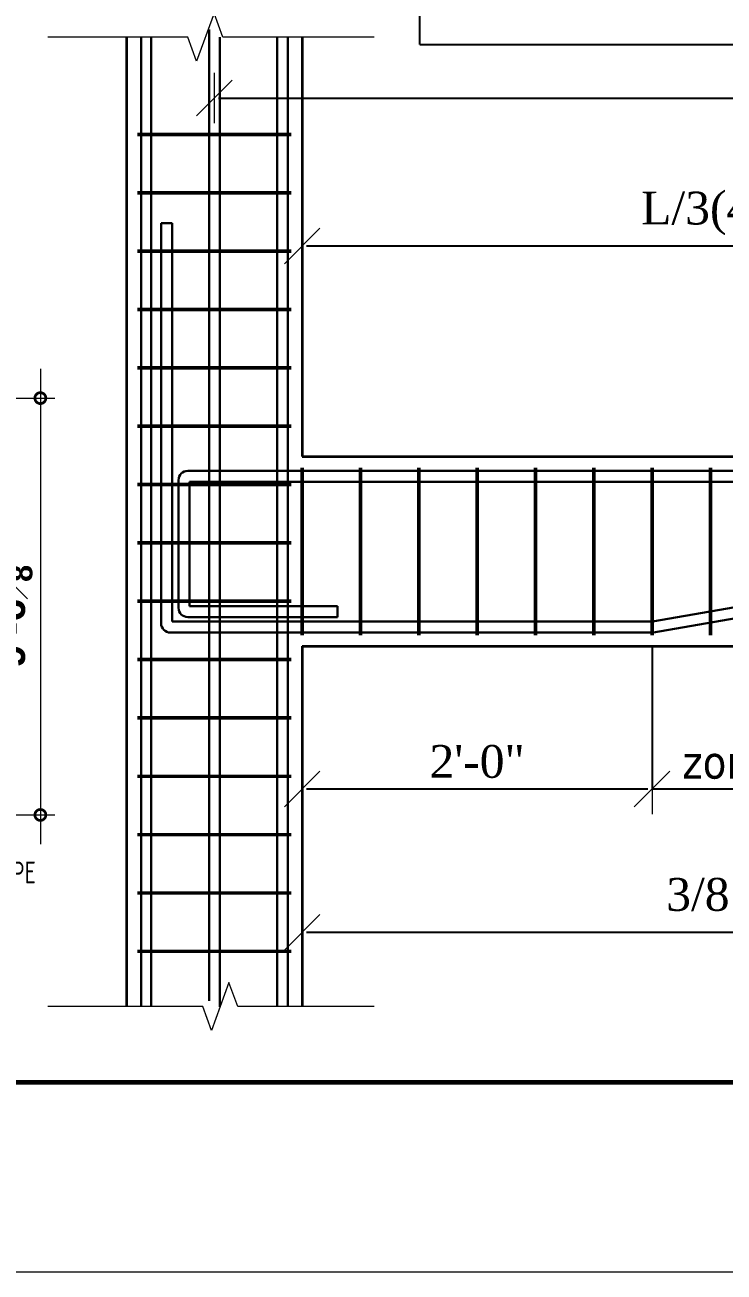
# Model space of a CAD drawing. Header units: inches. Extents: x -12073856 to 12321241, y -1226296 to 1319224.
# Drawn here: x 129559.5 to 129751.3, y 48104.3 to 48446.4 of the extents above; entities that cross this region are included whole.
import ezdxf

# ---------------------------------------------------------------- set-up
doc = ezdxf.new("R2010")
doc.units = ezdxf.units.IN
doc.header["$MEASUREMENT"] = 0
doc.header["$PDMODE"] = 35
for name, color, linetype, lineweight in [('BORDER', 7, 'Continuous', 60), ('DIM', 6, 'Continuous', 9), ('DIM_LINE', 173, 'Continuous', 20), ('Hatch', 9, 'Continuous', 9), ('STIRRUPS', 14, 'Continuous', 18), ('tile', 21, 'Continuous', 9), ('TRENCH', 1, 'Continuous', 35), ('WALL', 1, 'Continuous', 30), ('Window', 3, 'Continuous', 0), ('Windows', 151, 'Continuous', 15)]:
    doc.layers.add(name, color=color, linetype=linetype, lineweight=lineweight)
doc.styles.add('ordinary', font='times.ttf')
doc.styles.add('STYLE1', font='arialbd.ttf')
doc.styles.add('TAHOMA', font='tahoma.ttf', dxfattribs={"height": 9})
doc.styles.add('times new roman', font='times.ttf', dxfattribs={"height": 7})
doc.dimstyles.new('ARROW', dxfattribs={"dimscale": 96, "dimtxt": 9, "dimasz": 0.125, "dimexe": 0.078125, "dimexo": 0.09375, "dimgap": 0.03125, "dimtad": 1, "dimdec": 0, "dimzin": 3, "dimdsep": 46, "dimlunit": 4, "dimtxsty": 'TAHOMA', "dimcen": 0.09375, "dimclrd": 256, "dimclre": 256, "dimclrt": 256, "dimadec": 0, "dimazin": 0, "dimtfac": 1, "dimtdec": 0, "dimtmove": 0, "dimatfit": 3, "dimfxl": 1, "dimfrac": 2, "dimtolj": 1, "dimtzin": 0, "dimarcsym": 0})
doc.dimstyles.new("gan2'", dxfattribs={"dimscale": 96, "dimtxt": 0.09375, "dimasz": 0.012, "dimexe": 0.09375, "dimexo": 0.15625, "dimgap": 0.03, "dimtad": 1, "dimdec": 1, "dimlfac": 0.25, "dimzin": 3, "dimdsep": 46, "dimlunit": 4, "dimtxsty": 'times new roman', "dimblk": 'gg', "dimcen": 0.09375, "dimdle": 0.09375, "dimse1": 1, "dimse2": 1, "dimclre": 34, "dimadec": 0, "dimazin": 0, "dimtfac": 1, "dimtdec": 1, "dimtix": 1, "dimtmove": 0, "dimatfit": 3, "dimfxl": 1, "dimfrac": 2, "dimtolj": 1, "dimtzin": 1, "dimarcsym": 0})
doc.dimstyles.new('Ronika', dxfattribs={"dimtxt": 8, "dimasz": 6, "dimexe": 4, "dimexo": 16, "dimgap": 2, "dimtad": 1, "dimdec": 3, "dimzin": 3, "dimdsep": 46, "dimlunit": 4, "dimtxsty": 'STYLE1', "dimblk": 'DOTSMALL', "dimcen": 2, "dimdle": 8, "dimclrd": 256, "dimclre": 7, "dimclrt": 256, "dimadec": 0, "dimazin": 0, "dimtfac": 0.75, "dimtdec": 3, "dimtix": 1, "dimtofl": 0, "dimtmove": 2, "dimatfit": 3, "dimfxl": 1, "dimfrac": 1, "dimtolj": 1, "dimtzin": 0, "dimlwd": 13, "dimlwe": 13, "dimarcsym": 0})

# ---------------------------------------------------------------- blocks, each defined once
blk = doc.blocks.new('_DotSmall')
at = {"color": 0, "linetype": 'ByBlock', "const_width": 0.5}
blk.add_lwpolyline([(-0.0625, 0, 1), (0.0625, 0, 1)], format="xyb", close=True, dxfattribs=at)
blk = doc.blocks.new('*D767')
at = {"layer": 'Defpoints', "color": 0, "transparency": 16777216}
for p in [(-176534.79, 44107.32), (-176534.79, 43993), (-176486.91, 43993)]:
    blk.add_point(p, dxfattribs=at)
at = {"layer": 'DIM_LINE', "lineweight": 13, "transparency": 16777216}
blk.add_line((-176486.91, 44115.32), (-176486.91, 43985), dxfattribs=at)
at = {"layer": 'DIM_LINE', "color": 7, "lineweight": 13, "transparency": 16777216}
for p, q in [((-176518.79, 44107.32), (-176482.91, 44107.32)), ((-176518.79, 43993), (-176482.91, 43993))]:
    blk.add_line(p, q, dxfattribs=at)
at = {"layer": 'DIM_LINE', "lineweight": 13, "transparency": 16777216, "xscale": 6, "yscale": 6, "zscale": 6}
for p, rotation in [((-176486.91, 44107.32), 90), ((-176486.91, 43993), 270)]:
    blk.add_blockref('_DotSmall', p, dxfattribs=dict(at, rotation=rotation))
at = {"layer": 'DIM_LINE', "transparency": 16777216, "insert": (-176495.11, 44050.16), "char_height": 8, "attachment_point": 5, "rotation": 90, "style": 'STYLE1'}
blk.add_mtext('\\A1;9\'-6{\\H0.750000x;\\S3#8;}"', dxfattribs=at)
blk = doc.blocks.new('*D797')
at = {"layer": 'Defpoints', "color": 0, "transparency": 16777216}
for p in [(78097.07, 76194.18), (77929.07, 76188.9), (78097.07, 76149.76)]:
    blk.add_point(p, dxfattribs=at)
at = {"layer": 'DIM', "lineweight": -2, "transparency": 16777216}
for p, q in [((78097.07, 76194.09), (78097.07, 76149.68)), ((77929.07, 76188.8), (77929.07, 76149.68)), ((77929.19, 76149.76), (78096.94, 76149.76))]:
    blk.add_line(p, q, dxfattribs=at)
at = {"layer": 'DIM', "transparency": 16777216}
for points in [[(77929.19, 76149.78), (77929.19, 76149.74), (77929.07, 76149.76)], [(78096.94, 76149.78), (78096.94, 76149.74), (78097.07, 76149.76)]]:
    blk.add_solid(points, dxfattribs=at)
at = {"layer": 'DIM', "transparency": 16777216, "insert": (78013.07, 76155.8), "char_height": 9, "attachment_point": 5, "style": 'TAHOMA'}
blk.add_mtext('\\A1;zone for splicing of bot. bars', dxfattribs=at)
blk = doc.blocks.new('gg')
at = {"layer": 'DIM'}
for p, q in [((0, 6), (0, -6)), ((-4.24, -4.24), (4.24, 4.24))]:
    blk.add_line(p, q, dxfattribs=at)
blk = doc.blocks.new('*D801')
at = {"layer": 'Defpoints', "color": 0, "transparency": 16777216}
for p in [(77833.07, 76188.9), (77929.07, 76188.9), (77929.07, 76149.76)]:
    blk.add_point(p, dxfattribs=at)
at = {"layer": 'DIM', "color": 0, "lineweight": -2, "transparency": 16777216}
blk.add_line((77834.22, 76149.76), (77927.92, 76149.76), dxfattribs=at)
at = {"layer": 'DIM', "color": 0, "lineweight": -2, "transparency": 16777216, "xscale": 1.152, "yscale": 1.152, "zscale": 1.152, "rotation": 180}
blk.add_blockref('gg', (77833.07, 76149.76), dxfattribs=at)
at = {"layer": 'DIM', "color": 0, "lineweight": -2, "transparency": 16777216, "xscale": 1.152, "yscale": 1.152, "zscale": 1.152}
blk.add_blockref('gg', (77929.07, 76149.76), dxfattribs=at)
at = {"layer": 'DIM', "color": 0, "transparency": 16777216, "insert": (77881.07, 76157.22), "char_height": 9, "attachment_point": 5, "style": 'times new roman'}
blk.add_mtext('\\A1;2\'-0"', dxfattribs=at)
blk = doc.blocks.new('*D802')
at = {"layer": 'Defpoints', "color": 0, "transparency": 16777216}
for p in [(77833.07, 76125.78), (78097.07, 76125.78), (78097.07, 76110.44)]:
    blk.add_point(p, dxfattribs=at)
at = {"layer": 'DIM', "color": 0, "lineweight": -2, "transparency": 16777216}
blk.add_line((77834.22, 76110.44), (78095.92, 76110.44), dxfattribs=at)
at = {"layer": 'DIM', "color": 0, "lineweight": -2, "transparency": 16777216, "xscale": 1.152, "yscale": 1.152, "zscale": 1.152, "rotation": 180}
blk.add_blockref('gg', (77833.07, 76110.44), dxfattribs=at)
at = {"layer": 'DIM', "color": 0, "lineweight": -2, "transparency": 16777216, "xscale": 1.152, "yscale": 1.152, "zscale": 1.152}
blk.add_blockref('gg', (78097.07, 76110.44), dxfattribs=at)
at = {"layer": 'DIM', "color": 0, "transparency": 16777216, "insert": (77965.07, 76119.35), "char_height": 9, "attachment_point": 5, "style": 'times new roman'}
blk.add_mtext('\\A1;3/8 L(4\'-6")', dxfattribs=at)
blk = doc.blocks.new('*D805')
at = {"layer": 'Defpoints', "color": 0, "transparency": 16777216}
for p in [(78073.11, 76298.67), (77833.07, 76278.57), (78073.11, 76221.81)]:
    blk.add_point(p, dxfattribs=at)
at = {"layer": 'DIM', "color": 0, "lineweight": -2, "transparency": 16777216}
blk.add_line((77834.22, 76298.67), (78071.95, 76298.67), dxfattribs=at)
at = {"layer": 'DIM', "color": 0, "lineweight": -2, "transparency": 16777216, "xscale": 1.152, "yscale": 1.152, "zscale": 1.152, "rotation": 180}
blk.add_blockref('gg', (77833.07, 76298.67), dxfattribs=at)
at = {"layer": 'DIM', "color": 0, "lineweight": -2, "transparency": 16777216, "xscale": 1.152, "yscale": 1.152, "zscale": 1.152}
blk.add_blockref('gg', (78073.11, 76298.67), dxfattribs=at)
at = {"layer": 'DIM', "color": 0, "transparency": 16777216, "insert": (77953.09, 76307.59), "char_height": 9, "attachment_point": 5, "style": 'times new roman'}
blk.add_mtext('\\A1;L/3(4\'-7")', dxfattribs=at)
blk = doc.blocks.new('*D806')
at = {"layer": 'Defpoints', "color": 0, "transparency": 16777216}
for p in [(77808.97, 76349.3), (78577.28, 76348.11), (78577.28, 76339.22)]:
    blk.add_point(p, dxfattribs=at)
at = {"layer": 'DIM', "color": 0, "lineweight": -2, "transparency": 16777216}
blk.add_line((77810.12, 76339.22), (78576.13, 76339.22), dxfattribs=at)
at = {"layer": 'DIM', "color": 0, "lineweight": -2, "transparency": 16777216, "xscale": 1.152, "yscale": 1.152, "zscale": 1.152, "rotation": 180}
blk.add_blockref('gg', (77808.97, 76339.22), dxfattribs=at)
at = {"layer": 'DIM', "color": 0, "lineweight": -2, "transparency": 16777216, "xscale": 1.152, "yscale": 1.152, "zscale": 1.152}
blk.add_blockref('gg', (78577.28, 76339.22), dxfattribs=at)
at = {"layer": 'DIM', "color": 0, "transparency": 16777216, "insert": (78193.12, 76348.13), "char_height": 9, "attachment_point": 5, "style": 'times new roman'}
blk.add_mtext('\\A1;L(13\'-6")', dxfattribs=at)
blk = doc.blocks.new('DSTFG')
at = {"insert": (-170994.7624, 55829.9477), "char_height": 6, "width": 136.473322, "attachment_point": 5, "style": 'ordinary'}
blk.add_mtext('{\\Fisocp3|c0;\\W0.8;6" %%C S.W.PIPE}', dxfattribs=at)
at = {"layer": 'DIM_LINE'}
dim = blk.add_linear_dim(base=(-170974.9422, 55845.7404), p1=(-171022.8207, 55960.0606), p2=(-171022.8207, 55845.7404), angle=90, dimstyle='Ronika', dxfattribs=at)
dim.commit()
dim.dimension.update_dxf_attribs({"geometry": '*D767', "text_midpoint": (-170983.1373, 55902.9005), "insert": (5511.9712, 11852.7381)})
blk = doc.blocks.new('DSGCV')
at = {"layer": 'Hatch', "linetype": 'Continuous'}
for points in [[(77852.86, 76355.89), (77811.32, 76355.89), (77808.92, 76362.48), (77804.12, 76349.3), (77801.72, 76355.89), (77763.32, 76355.89)], [(77852.86, 76090.09), (77815.37, 76090.09), (77812.97, 76096.68), (77808.17, 76083.5), (77805.77, 76090.09), (77763.32, 76090.09)]]:
    blk.add_lwpolyline(points, dxfattribs=at)
at = {"layer": 'STIRRUPS', "const_width": 1}
for points in [[(77830.07, 76329.2), (77787.86, 76329.2)], [(77830.07, 76313.2), (77787.86, 76313.2)], [(77830.07, 76297.2), (77787.86, 76297.2)], [(77830.07, 76281.2), (77787.86, 76281.2)], [(77830.07, 76265.2), (77787.86, 76265.2)], [(77830.07, 76249.2), (77787.86, 76249.2)], [(77833.07, 76237.9), (77833.07, 76191.85)], [(77849.07, 76237.9), (77849.07, 76191.85)], [(77865.07, 76237.9), (77865.07, 76191.85)], [(77881.07, 76237.9), (77881.07, 76191.85)], [(77897.07, 76237.9), (77897.07, 76191.85)], [(77913.07, 76237.9), (77913.07, 76191.85)], [(77929.07, 76237.9), (77929.07, 76191.85)], [(77945.07, 76237.9), (77945.07, 76191.85)], [(77830.07, 76233.2), (77787.86, 76233.2)], [(77830.07, 76217.2), (77787.86, 76217.2)], [(77830.07, 76201.2), (77787.86, 76201.2)], [(77830.07, 76185.2), (77787.86, 76185.2)], [(77830.07, 76169.2), (77787.86, 76169.2)], [(77830.07, 76153.2), (77787.86, 76153.2)], [(77830.07, 76137.2), (77787.86, 76137.2)], [(77830.07, 76121.2), (77787.86, 76121.2)], [(77830.07, 76105.2), (77787.86, 76105.2)]]:
    blk.add_lwpolyline(points, dxfattribs=at)
at = {"layer": 'TRENCH'}
for p, q in [((77784.86, 76355.89), (77784.86, 76090.09)), ((77833.07, 76355.89), (77833.07, 76240.9)), ((77833.07, 76240.9), (78553.18, 76240.9)), ((77833.07, 76188.9), (77833.07, 76090.09)), ((77833.07, 76188.9), (78553.18, 76188.9))]:
    blk.add_line(p, q, dxfattribs=at)
at = {"layer": 'WALL', "color": 3}
for p, q in [((77788.86, 76355.89), (77788.86, 76105.7)), ((77791.66, 76355.89), (77791.66, 76105.7)), ((77794.37, 76304.9), (77797.37, 76304.9)), ((77794.37, 76304.9), (77794.37, 76195.14)), ((77797.37, 76304.9), (77797.37, 76195.64)), ((77799.16, 76234.46), (77799.16, 76199.39)), ((78063.57, 76236.96), (77801.66, 76236.96)), ((78063.32, 76233.96), (77802.16, 76233.96)), ((77802.16, 76233.96), (77802.16, 76199.89)), ((78063.32, 76233.96), (77802.16, 76233.96)), ((77802.16, 76233.96), (77802.16, 76199.89)), ((77842.74, 76199.89), (77802.16, 76199.89)), ((77842.74, 76199.89), (77842.74, 76196.89)), ((77929.22, 76195.64), (77953.92, 76199.93)), ((77842.74, 76196.89), (77801.66, 76196.89)), ((77929.48, 76192.64), (77954.18, 76196.93)), ((77797.37, 76195.64), (77929.22, 76195.64)), ((77796.87, 76192.64), (77929.48, 76192.64)), ((77788.86, 76104.7), (77788.86, 76090.09)), ((77791.66, 76104.7), (77791.66, 76090.09))]:
    blk.add_line(p, q, dxfattribs=at)
for points in [[(77807.52, 76358.01), (77807.52, 76091.65)], [(77810.46, 76355.89), (77810.46, 76089.95)], [(77826.17, 76355.89), (77826.17, 76090.09)], [(77829.17, 76355.89), (77829.17, 76090.09)]]:
    blk.add_lwpolyline(points, dxfattribs=at)
for centre, start, end in [((77801.66, 76234.46), 90, 180), ((77801.66, 76199.39), 180, 270), ((77796.87, 76195.14), 180, 270)]:
    blk.add_arc(centre, 2.5, start, end, dxfattribs=at)
at = {"layer": 'DIM'}
for base, p1, p2, text, picture, middle in [((78577.28, 76339.22), (77808.97, 76349.3), (78577.28, 76348.11), 'L(13\'-6")', '*D806', (78193.12, 76348.13)), ((78073.11, 76298.67), (77833.07, 76278.57), (78073.11, 76221.81), 'L/3(4\'-7")', '*D805', (77953.09, 76307.59)), ((78097.07, 76110.44), (77833.07, 76125.78), (78097.07, 76125.78), '3/8 L(4\'-6")', '*D802', (77965.07, 76119.35))]:
    dim = blk.add_linear_dim(base=base, p1=p1, p2=p2, text=text, dimstyle="gan2'", dxfattribs=at)
    dim.commit()
    dim.dimension.update_dxf_attribs({"geometry": picture, "text_midpoint": middle})
dim = blk.add_linear_dim(base=(78097.07, 76149.76), p1=(77929.07, 76188.9), p2=(78097.07, 76194.18), text='zone for splicing of bot. bars', dimstyle='ARROW', override={"dimscale": 1, "dimtmove": 1}, dxfattribs=at)
dim.commit()
dim.dimension.update_dxf_attribs({"geometry": '*D797', "text_midpoint": (78013.07, 76155.8)})
dim = blk.add_linear_dim(base=(77929.07, 76149.76), p1=(77833.07, 76188.9), p2=(77929.07, 76188.9), dimstyle="gan2'", dxfattribs=at)
dim.commit()
dim.dimension.update_dxf_attribs({"geometry": '*D801', "text_midpoint": (77881.07, 76157.22)})

msp = doc.modelspace()

# ---------------------------------------------------------------- linework, layer by layer
at = {"layer": 'BORDER'}
msp.add_lwpolyline([(131209.5, 50247.19), (131209.5, 48156.34), (128146.66, 48156.34), (128146.66, 50247.19)], close=True, dxfattribs=at)
at = {"layer": 'Window'}
msp.add_lwpolyline([(131261.5, 50299.19), (131261.5, 48104.34), (128094.66, 48104.34), (128094.66, 50299.19)], close=True, dxfattribs=at)
at = {"layer": 'Windows', "color": 1, "lineweight": -2}
msp.add_line((129667.81, 48441), (129960.88, 48441), dxfattribs=at)
msp.add_lwpolyline([(129667.81, 48441), (129667.81, 48710.31)], dxfattribs=at)

# ---------------------------------------------------------------- block references
at = {"color": 0, "lineweight": -3}
msp.add_blockref('DSGCV', (51802.46, -27912.9), dxfattribs=at)
at = {"layer": 'tile'}
msp.add_blockref('DSTFG', (300538.64, -7616.03), dxfattribs=at)

doc.saveas('drawing.dxf')
